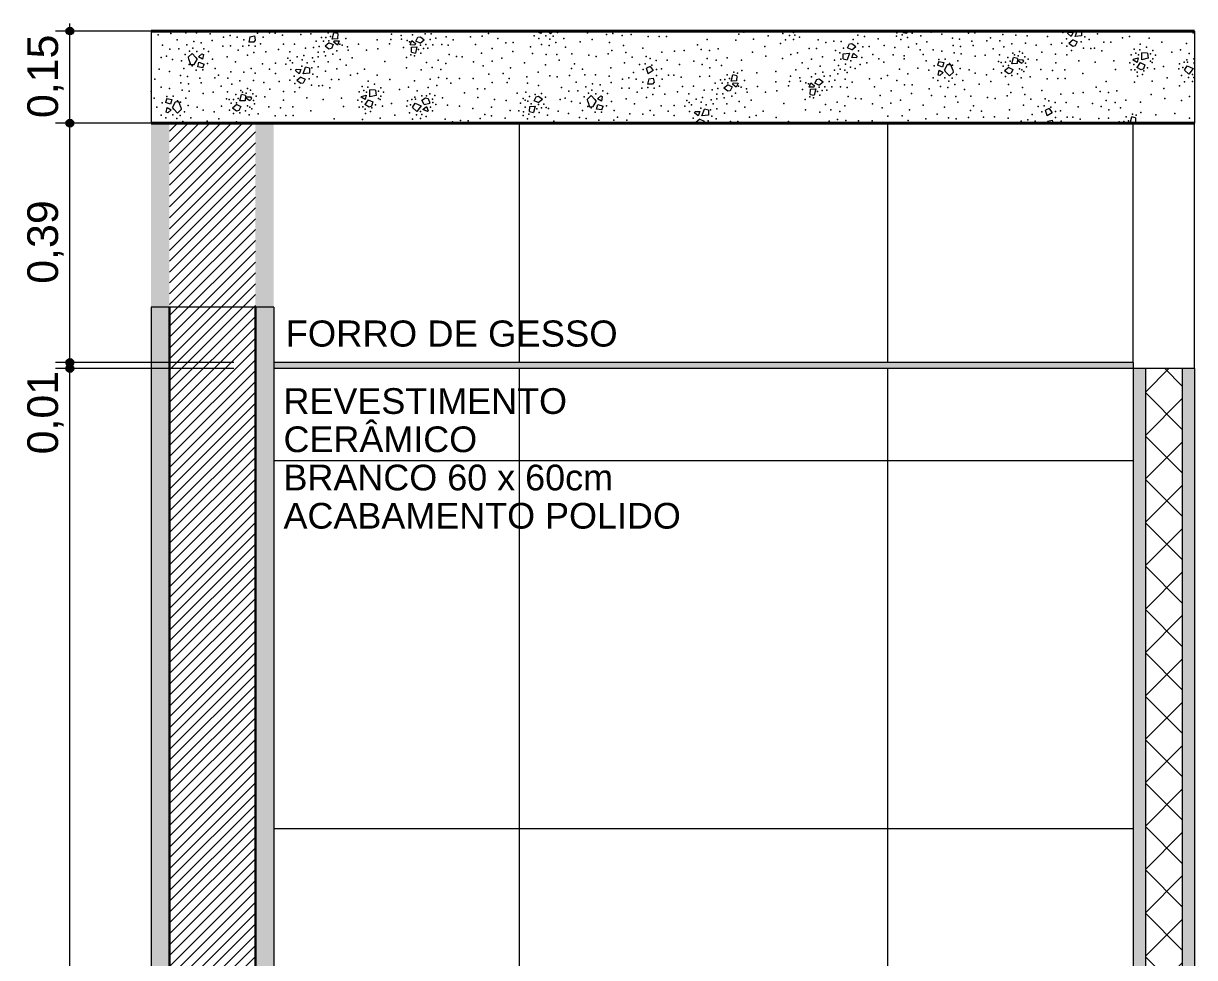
# Model space of a CAD drawing. Header units: metres. Extents: x -1.9 to 95.3, y -2.2 to 2.5.
# Drawn here: x 72.581 to 74.489, y 0.075 to 1.598 of the extents above; entities that cross this region are included whole.
import ezdxf

# ---------------------------------------------------------------- set-up
doc = ezdxf.new("R2010")
doc.units = ezdxf.units.M
doc.header["$MEASUREMENT"] = 0
for name, color, linetype in [('COTAS CORTE', 7, 'Continuous'), ('FORRO.EXEC', 7, 'Continuous'), ('LAJES.EST', 7, 'Continuous'), ('PAREDE CONSTRUIR', 7, 'Continuous')]:
    doc.layers.add(name, color=color, linetype=linetype)
for name, color, linetype, lineweight, true_color in [('COTAS CORTE_Caneta_No__25', 7, 'Continuous', 13, 0x982312), ('LAJES.EST_Caneta_No__97', 7, 'Continuous', 13, 0x6b6b6b), ('NOTAS-EXECUTIVO.ARQ_Caneta_No__12', 7, 'Continuous', 0, 0x030303), ('PAREDE CONSTRUIR_Caneta_No__97', 7, 'Continuous', 13, 0x6b6b6b)]:
    doc.layers.add(name, color=color, linetype=linetype, lineweight=lineweight, true_color=true_color)
for name, color, linetype, lineweight in [('FORRO.EXEC_Caneta_No__241', 7, 'Continuous', 13), ('LAJES.EST_Caneta_No__1', 7, 'Continuous', 40), ('LAJES.EST_Caneta_No__241', 7, 'Continuous', 13), ('PAREDE CONSTRUIR_Caneta_No__241', 7, 'Continuous', 13), ('PAREDE CONSTRUIR_Caneta_No__3', 7, 'Continuous', 30), ('PAREDE CONSTRUIR_Caneta_No__83', 84, 'Continuous', 0)]:
    doc.layers.add(name, color=color, linetype=linetype, lineweight=lineweight)
doc.styles.add('GENERATED_STYLE_1', font='arial.ttf')
doc.dimstyles.new('GENERATED_STYLE__2', dxfattribs={"dimtxt": 0.05, "dimasz": 0.02375, "dimexe": 0.18, "dimexo": 0.267183, "dimgap": 0, "dimtad": 1, "dimzin": 0, "dimdsep": 46, "dimtxsty": 'GENERATED_STYLE_1', "dimblk": 'ARROWHEAD_11', "dimblk1": 'ARROWHEAD_11', "dimblk2": 'ARROWHEAD_11', "dimcen": 0.09, "dimclrd": 256, "dimclre": 256, "dimclrt": 256, "dimadec": 0, "dimazin": 0, "dimtfac": 1, "dimtdec": 4, "dimtmove": 0, "dimatfit": 3, "dimfxl": 0, "dimtolj": 1, "dimtzin": 0, "dimarcsym": 0})

# ---------------------------------------------------------------- blocks, each defined once
blk = doc.blocks.new('*X257', base_point=(25.6891, -2.115))
at = {"layer": 'LAJES.EST_Caneta_No__241', "color": 7, "linetype": 'Continuous', "lineweight": 13}
for p, q in [((72.9495, 1.5842), (72.9492, 1.585)), ((72.9508, 1.585), (72.9495, 1.5842)), ((73.4218, 1.582), (73.4224, 1.585)), ((73.4287, 1.585), (73.4243, 1.581)), ((73.4402, 1.5806), (73.4359, 1.585)), ((73.4448, 1.585), (73.4402, 1.5806)), ((73.5363, 1.5838), (73.5348, 1.585)), ((73.5404, 1.5848), (73.5363, 1.5838)), ((73.5405, 1.585), (73.5404, 1.5848)), ((73.8283, 1.585), (73.8301, 1.5834)), ((73.8313, 1.585), (73.8301, 1.5834)), ((73.8474, 1.5831), (73.843, 1.585)), ((73.8483, 1.5841), (73.8474, 1.5831)), ((73.8479, 1.585), (73.8483, 1.5841)), ((74.0137, 1.5828), (74.0138, 1.585)), ((74.0211, 1.585), (74.0202, 1.5814)), ((74.2945, 1.5761), (74.2981, 1.585)), ((74.3052, 1.585), (74.3049, 1.577)), ((72.9505, 1.5756), (72.9484, 1.5671)), ((72.9565, 1.5669), (72.9484, 1.5671)), ((72.9505, 1.5756), (72.9577, 1.5771)), ((72.9591, 1.5702), (72.9565, 1.5669)), ((72.9577, 1.5771), (72.9591, 1.5702)), ((73.0795, 1.5661), (73.0727, 1.5605)), ((73.0795, 1.5661), (73.0862, 1.5629)), ((73.0845, 1.572), (73.0871, 1.5823)), ((73.0932, 1.5726), (73.0845, 1.572)), ((73.0936, 1.5809), (73.0871, 1.5823)), ((73.0871, 1.5667), (73.0878, 1.5693)), ((73.0929, 1.562), (73.0871, 1.5667)), ((73.0878, 1.5693), (73.0957, 1.569)), ((73.0957, 1.569), (73.0929, 1.562)), ((73.0936, 1.5809), (73.0932, 1.5726)), ((73.2113, 1.5624), (73.2141, 1.5694)), ((73.2141, 1.5694), (73.2199, 1.5647)), ((73.2199, 1.5647), (73.2192, 1.562)), ((73.2208, 1.5685), (73.2239, 1.5749)), ((73.2275, 1.5653), (73.2208, 1.5685)), ((73.2239, 1.5749), (73.228, 1.5759)), ((73.2275, 1.5653), (73.2343, 1.5709)), ((73.228, 1.5759), (73.2343, 1.5709)), ((73.4243, 1.581), (73.4218, 1.582)), ((73.927, 1.564), (73.9311, 1.565)), ((73.9311, 1.565), (73.9374, 1.56)), ((74.0137, 1.5828), (74.0202, 1.5814)), ((74.2826, 1.5808), (74.2833, 1.5834)), ((74.2884, 1.576), (74.2826, 1.5808)), ((74.2833, 1.5834), (74.2912, 1.583)), ((74.2912, 1.5706), (74.2844, 1.565)), ((74.2907, 1.56), (74.2844, 1.565)), ((74.2912, 1.583), (74.2884, 1.576)), ((74.2912, 1.5706), (74.2979, 1.5674)), ((74.3049, 1.577), (74.2945, 1.5761)), ((74.2979, 1.5674), (74.2948, 1.561)), ((72.8504, 1.5429), (72.8562, 1.5485)), ((72.8562, 1.5485), (72.8623, 1.5422)), ((72.8666, 1.5431), (72.8721, 1.5482)), ((72.8721, 1.5482), (72.8746, 1.5471)), ((72.8746, 1.5471), (72.8731, 1.5393)), ((73.079, 1.5555), (73.0727, 1.5605)), ((73.0831, 1.5565), (73.079, 1.5555)), ((73.0862, 1.5629), (73.0831, 1.5565)), ((73.2192, 1.562), (73.2113, 1.5624)), ((73.2134, 1.5505), (73.2138, 1.5588)), ((73.2134, 1.5505), (73.2199, 1.5491)), ((73.2138, 1.5588), (73.2225, 1.5594)), ((73.2225, 1.5594), (73.2199, 1.5491)), ((73.9165, 1.5396), (73.9169, 1.5479)), ((73.9169, 1.5479), (73.9273, 1.5489)), ((73.9273, 1.5489), (73.923, 1.5382)), ((73.9239, 1.5576), (73.927, 1.564)), ((73.9306, 1.5544), (73.9239, 1.5576)), ((73.9306, 1.5544), (73.9374, 1.56)), ((73.9306, 1.5419), (73.9334, 1.549)), ((73.9334, 1.549), (73.9392, 1.5442)), ((74.2948, 1.561), (74.2907, 1.56)), ((74.4034, 1.5383), (74.403, 1.5497)), ((74.4126, 1.5492), (74.403, 1.5497)), ((74.4126, 1.5492), (74.4135, 1.5409)), ((72.8509, 1.5388), (72.8504, 1.5429)), ((72.8509, 1.5388), (72.8538, 1.5304)), ((72.8538, 1.5304), (72.8598, 1.5307)), ((72.8598, 1.5307), (72.8644, 1.5387)), ((72.8623, 1.5422), (72.8644, 1.5387)), ((72.8654, 1.5265), (72.8674, 1.5342)), ((72.8736, 1.5251), (72.8654, 1.5265)), ((72.8731, 1.5393), (72.8666, 1.5431)), ((72.8674, 1.5342), (72.8758, 1.5313)), ((72.8736, 1.5251), (72.8758, 1.5313)), ((73.6026, 1.5273), (73.5966, 1.5245)), ((73.6026, 1.5273), (73.6074, 1.5205)), ((73.9165, 1.5396), (73.923, 1.5382)), ((73.9385, 1.5416), (73.9306, 1.5419)), ((73.9392, 1.5442), (73.9385, 1.5416)), ((74.0726, 1.5355), (74.0704, 1.5292)), ((74.0788, 1.5263), (74.0704, 1.5292)), ((74.0726, 1.5355), (74.0808, 1.534)), ((74.0808, 1.534), (74.0788, 1.5263)), ((74.0864, 1.5298), (74.0818, 1.5218)), ((74.0924, 1.5301), (74.0864, 1.5298)), ((74.0954, 1.5218), (74.0924, 1.5301)), ((74.1916, 1.5317), (74.1942, 1.542)), ((74.2004, 1.5322), (74.1916, 1.5317)), ((74.2007, 1.5405), (74.1942, 1.542)), ((74.2007, 1.5405), (74.2004, 1.5322)), ((74.2025, 1.5359), (74.2032, 1.5385)), ((74.2066, 1.5325), (74.2025, 1.5359)), ((74.2032, 1.5385), (74.2095, 1.5382)), ((74.2066, 1.5325), (74.2093, 1.5336)), ((74.2106, 1.5366), (74.2093, 1.5336)), ((74.2106, 1.5366), (74.2095, 1.5382)), ((74.3893, 1.5377), (74.3895, 1.539)), ((74.3958, 1.5339), (74.3893, 1.5377)), ((74.3895, 1.539), (74.3975, 1.5413)), ((74.4005, 1.5336), (74.3951, 1.5258)), ((74.3975, 1.5413), (74.3958, 1.5339)), ((74.4005, 1.5336), (74.4081, 1.5302)), ((74.4135, 1.5409), (74.4034, 1.5383)), ((74.4081, 1.5302), (74.406, 1.5235)), ((74.4728, 1.5212), (74.4773, 1.5283)), ((74.4773, 1.5283), (74.4868, 1.5238)), ((74.4882, 1.5331), (74.4892, 1.5337)), ((74.4892, 1.5312), (74.4882, 1.5331)), ((73.025, 1.5202), (73.0257, 1.5228)), ((73.0308, 1.5154), (73.025, 1.5202)), ((73.0257, 1.5228), (73.0336, 1.5224)), ((73.0336, 1.51), (73.0268, 1.5044)), ((73.0336, 1.5224), (73.0308, 1.5154)), ((73.0336, 1.51), (73.0403, 1.5068)), ((73.0369, 1.5155), (73.0412, 1.5262)), ((73.0473, 1.5164), (73.0369, 1.5155)), ((73.0477, 1.5247), (73.0412, 1.5262)), ((73.0477, 1.5247), (73.0473, 1.5164)), ((73.5993, 1.5156), (73.5966, 1.5245)), ((73.6074, 1.5205), (73.5993, 1.5156)), ((73.6003, 1.507), (73.6075, 1.5085)), ((73.6075, 1.5085), (73.6089, 1.5016)), ((73.7344, 1.5034), (73.7369, 1.5137)), ((73.7434, 1.5123), (73.7369, 1.5137)), ((73.7434, 1.5123), (73.7431, 1.504)), ((73.8737, 1.5063), (73.8778, 1.5073)), ((73.8778, 1.5073), (73.8841, 1.5023)), ((74.0716, 1.5134), (74.0731, 1.5212)), ((74.0741, 1.5124), (74.0716, 1.5134)), ((74.0731, 1.5212), (74.0796, 1.5175)), ((74.0796, 1.5175), (74.0741, 1.5124)), ((74.0839, 1.5183), (74.0818, 1.5218)), ((74.09, 1.512), (74.0839, 1.5183)), ((74.0958, 1.5176), (74.09, 1.512)), ((74.0954, 1.5218), (74.0958, 1.5176)), ((74.1866, 1.5258), (74.1798, 1.5202)), ((74.1861, 1.5152), (74.1798, 1.5202)), ((74.1902, 1.5162), (74.1861, 1.5152)), ((74.1866, 1.5258), (74.1933, 1.5226)), ((74.1933, 1.5226), (74.1902, 1.5162)), ((74.4022, 1.5218), (74.3951, 1.5258)), ((74.406, 1.5235), (74.4022, 1.5218)), ((74.4728, 1.5212), (74.4799, 1.5148)), ((74.4868, 1.5238), (74.4799, 1.5148)), ((73.0331, 1.4994), (73.0268, 1.5044)), ((73.0372, 1.5004), (73.0331, 1.4994)), ((73.0403, 1.5068), (73.0372, 1.5004)), ((73.1458, 1.4777), (73.1455, 1.4891)), ((73.155, 1.4886), (73.1455, 1.4891)), ((73.155, 1.4886), (73.156, 1.4803)), ((73.6003, 1.507), (73.5982, 1.4985)), ((73.6063, 1.4983), (73.5982, 1.4985)), ((73.6089, 1.5016), (73.6063, 1.4983)), ((73.7293, 1.4975), (73.7225, 1.4919)), ((73.7288, 1.4869), (73.7225, 1.4919)), ((73.7293, 1.4975), (73.736, 1.4943)), ((73.736, 1.4943), (73.7329, 1.4879)), ((73.7431, 1.504), (73.7344, 1.5034)), ((73.7369, 1.4981), (73.7376, 1.5007)), ((73.7427, 1.4934), (73.7369, 1.4981)), ((73.7376, 1.5007), (73.7456, 1.5004)), ((73.7456, 1.5004), (73.7427, 1.4934)), ((73.8611, 1.4938), (73.8639, 1.5008)), ((73.869, 1.4935), (73.8611, 1.4938)), ((73.8632, 1.4819), (73.8636, 1.4902)), ((73.8636, 1.4902), (73.8723, 1.4908)), ((73.8639, 1.5008), (73.8697, 1.4961)), ((73.8697, 1.4961), (73.869, 1.4935)), ((73.8723, 1.4908), (73.8697, 1.4805)), ((73.8706, 1.4999), (73.8737, 1.5063)), ((73.8773, 1.4967), (73.8706, 1.4999)), ((73.8773, 1.4967), (73.8841, 1.5023)), ((72.8151, 1.4749), (72.8128, 1.4686)), ((72.8151, 1.4749), (72.8233, 1.4734)), ((72.8233, 1.4734), (72.8212, 1.4657)), ((72.8288, 1.4692), (72.8242, 1.4612)), ((72.8348, 1.4696), (72.8288, 1.4692)), ((72.8378, 1.4612), (72.8348, 1.4696)), ((72.9341, 1.4711), (72.9366, 1.4814)), ((72.9428, 1.4716), (72.9341, 1.4711)), ((72.9431, 1.48), (72.9366, 1.4814)), ((72.9431, 1.48), (72.9428, 1.4716)), ((72.945, 1.4753), (72.9456, 1.4779)), ((72.949, 1.4719), (72.945, 1.4753)), ((72.9456, 1.4779), (72.9519, 1.4776)), ((72.949, 1.4719), (72.9517, 1.473)), ((72.953, 1.4761), (72.9517, 1.473)), ((72.953, 1.4761), (72.9519, 1.4776)), ((73.1318, 1.4771), (73.1319, 1.4784)), ((73.1382, 1.4733), (73.1318, 1.4771)), ((73.1319, 1.4784), (73.1399, 1.4807)), ((73.1429, 1.4731), (73.1376, 1.4652)), ((73.1399, 1.4807), (73.1382, 1.4733)), ((73.1429, 1.4731), (73.1505, 1.4696)), ((73.156, 1.4803), (73.1458, 1.4777)), ((73.1505, 1.4696), (73.1485, 1.4629)), ((73.2306, 1.4725), (73.2365, 1.4765)), ((73.2344, 1.4651), (73.2306, 1.4725)), ((73.2365, 1.4765), (73.2405, 1.4753)), ((73.2405, 1.4753), (73.2435, 1.4678)), ((73.4134, 1.4716), (73.4164, 1.478)), ((73.42, 1.4684), (73.4134, 1.4716)), ((73.4164, 1.478), (73.4205, 1.479)), ((73.42, 1.4684), (73.4269, 1.474)), ((73.4205, 1.479), (73.4269, 1.474)), ((73.5002, 1.4743), (73.506, 1.4799)), ((73.5007, 1.4702), (73.5002, 1.4743)), ((73.5007, 1.4702), (73.5037, 1.4618)), ((73.506, 1.4799), (73.5121, 1.4736)), ((73.5096, 1.4621), (73.5143, 1.4701)), ((73.5121, 1.4736), (73.5143, 1.4701)), ((73.5164, 1.4745), (73.5219, 1.4796)), ((73.523, 1.4707), (73.5164, 1.4745)), ((73.5219, 1.4796), (73.5244, 1.4786)), ((73.5244, 1.4786), (73.523, 1.4707)), ((73.7329, 1.4879), (73.7288, 1.4869)), ((73.8632, 1.4819), (73.8697, 1.4805)), ((72.8212, 1.4657), (72.8128, 1.4686)), ((72.814, 1.4528), (72.8155, 1.4606)), ((72.8165, 1.4518), (72.814, 1.4528)), ((72.8155, 1.4606), (72.8221, 1.4569)), ((72.8221, 1.4569), (72.8165, 1.4518)), ((72.8263, 1.4577), (72.8242, 1.4612)), ((72.8324, 1.4514), (72.8263, 1.4577)), ((72.8382, 1.457), (72.8324, 1.4514)), ((72.8378, 1.4612), (72.8382, 1.457)), ((72.929, 1.4652), (72.9222, 1.4596)), ((72.9285, 1.4546), (72.9222, 1.4596)), ((72.9326, 1.4556), (72.9285, 1.4546)), ((72.929, 1.4652), (72.9357, 1.462)), ((72.9357, 1.462), (72.9326, 1.4556)), ((73.1446, 1.4612), (73.1376, 1.4652)), ((73.1485, 1.4629), (73.1446, 1.4612)), ((73.2153, 1.4606), (73.2197, 1.4677)), ((73.2153, 1.4606), (73.2223, 1.4542)), ((73.2197, 1.4677), (73.2292, 1.4633)), ((73.2292, 1.4633), (73.2223, 1.4542)), ((73.2319, 1.4573), (73.2379, 1.4619)), ((73.2396, 1.454), (73.2319, 1.4573)), ((73.2344, 1.4651), (73.2435, 1.4678)), ((73.2379, 1.4619), (73.2405, 1.4549)), ((73.2405, 1.4549), (73.2396, 1.454)), ((73.406, 1.4537), (73.4063, 1.462)), ((73.406, 1.4537), (73.4125, 1.4522)), ((73.4063, 1.462), (73.415, 1.4625)), ((73.415, 1.4625), (73.4125, 1.4522)), ((73.5037, 1.4618), (73.5096, 1.4621)), ((73.5152, 1.4579), (73.5172, 1.4656)), ((73.5234, 1.4565), (73.5152, 1.4579)), ((73.5172, 1.4656), (73.5257, 1.4627)), ((73.5234, 1.4565), (73.5257, 1.4627)), ((73.6748, 1.4516), (73.6755, 1.4542)), ((73.6806, 1.4468), (73.6748, 1.4516)), ((73.6755, 1.4542), (73.6834, 1.4538)), ((73.6834, 1.4538), (73.6806, 1.4468)), ((73.6867, 1.4469), (73.691, 1.4576)), ((73.6975, 1.4562), (73.691, 1.4576)), ((73.6975, 1.4562), (73.6972, 1.4478)), ((74.2524, 1.4587), (74.2464, 1.4559)), ((74.2491, 1.447), (74.2464, 1.4559)), ((74.2572, 1.4519), (74.2491, 1.447)), ((74.2524, 1.4587), (74.2572, 1.4519)), ((73.3201, 1.435), (73.3233, 1.4358)), ((73.3233, 1.4358), (73.3243, 1.435)), ((73.6834, 1.4414), (73.6766, 1.4358)), ((73.6776, 1.435), (73.6766, 1.4358)), ((73.6834, 1.4414), (73.6901, 1.4382)), ((73.6972, 1.4478), (73.6867, 1.4469)), ((73.6901, 1.4382), (73.6885, 1.435)), ((74.2501, 1.4384), (74.2493, 1.435)), ((74.2501, 1.4384), (74.2574, 1.4399)), ((74.2574, 1.4399), (74.2583, 1.435)), ((74.3842, 1.435), (74.3867, 1.4451)), ((74.3932, 1.4437), (74.3867, 1.4451)), ((74.3929, 1.4354), (74.3872, 1.435)), ((74.3932, 1.4437), (74.3929, 1.4354))]:
    blk.add_line(p, q, dxfattribs=at)
for p in [(73.2217, 1.584), (73.2581, 1.5841), (73.3724, 1.5838), (73.5508, 1.5842), (73.6575, 1.5845), (73.8554, 1.5842), (73.9961, 1.5841), (74.06, 1.5835), (74.1001, 1.5847), (74.1516, 1.5848), (74.2099, 1.5847), (74.2397, 1.5836), (74.3492, 1.5839), (74.3944, 1.5837), (72.8012, 1.5791), (72.8214, 1.5813), (72.8318, 1.5706), (72.846, 1.5821), (72.8588, 1.5678), (72.8635, 1.5821), (72.871, 1.5659), (72.8858, 1.5804), (72.8891, 1.5697), (72.9073, 1.5752), (72.918, 1.5776), (72.9297, 1.5753), (72.9407, 1.5705), (72.9627, 1.5814), (72.9722, 1.5753), (72.9823, 1.582), (72.9913, 1.5817), (73.0033, 1.5784), (73.0333, 1.5795), (73.0494, 1.5803), (73.0585, 1.5688), (73.0669, 1.5743), (73.0701, 1.5684), (73.0741, 1.5746), (73.0781, 1.5823), (73.0789, 1.5691), (73.0819, 1.5762), (73.1065, 1.5729), (73.1575, 1.5708), (73.1797, 1.5712), (73.1812, 1.5801), (73.1966, 1.5776), (73.1975, 1.5721), (73.2063, 1.5694), (73.2103, 1.5675), (73.2152, 1.5787), (73.2359, 1.5803), (73.244, 1.5714), (73.2456, 1.5805), (73.2533, 1.5733), (73.2702, 1.5755), (73.2813, 1.5706), (73.3095, 1.5759), (73.3289, 1.5766), (73.339, 1.5812), (73.3544, 1.5728), (73.3671, 1.5661), (73.3792, 1.5662), (73.4135, 1.5774), (73.4211, 1.5731), (73.4323, 1.5775), (73.439, 1.5718), (73.4443, 1.5769), (73.4487, 1.5666), (73.4513, 1.5826), (73.4619, 1.573), (73.4883, 1.5673), (73.5002, 1.5824), (73.5077, 1.5712), (73.5314, 1.5797), (73.5363, 1.5665), (73.5417, 1.5811), (73.5567, 1.5776), (73.5713, 1.5792), (73.5991, 1.576), (73.6168, 1.5764), (73.6288, 1.5764), (73.6951, 1.5713), (73.7417, 1.5702), (73.7466, 1.5799), (73.7547, 1.583), (73.7705, 1.5721), (73.7945, 1.5773), (73.8146, 1.5645), (73.8183, 1.5812), (73.8229, 1.5709), (73.8295, 1.5779), (73.8358, 1.5714), (73.8361, 1.5829), (73.838, 1.5781), (73.8455, 1.5752), (73.8761, 1.5705), (73.8883, 1.5665), (73.9014, 1.5685), (73.9135, 1.5678), (73.933, 1.5715), (73.9406, 1.5646), (73.9409, 1.5785), (73.9517, 1.576), (73.9738, 1.5725), (74.0034, 1.5767), (74.004, 1.5824), (74.0106, 1.5714), (74.0127, 1.5787), (74.0215, 1.5746), (74.0292, 1.5814), (74.0431, 1.577), (74.0532, 1.5674), (74.0772, 1.5798), (74.0948, 1.5734), (74.1061, 1.5718), (74.1207, 1.5818), (74.1266, 1.5688), (74.131, 1.5822), (74.151, 1.5692), (74.1568, 1.574), (74.1722, 1.5689), (74.1769, 1.5793), (74.1914, 1.5644), (74.1981, 1.5785), (74.2137, 1.5653), (74.2164, 1.577), (74.2494, 1.5763), (74.2728, 1.5655), (74.2744, 1.5829), (74.2803, 1.5723), (74.3044, 1.5677), (74.3105, 1.5755), (74.3174, 1.5713), (74.3312, 1.5804), (74.3411, 1.5669), (74.3529, 1.5668), (74.3719, 1.574), (74.3831, 1.5764), (74.4154, 1.5736), (74.4356, 1.5668), (74.4762, 1.5647), (74.4868, 1.5822), (72.8081, 1.5619), (72.8199, 1.5558), (72.8345, 1.5561), (72.845, 1.5466), (72.8477, 1.5626), (72.8521, 1.5523), (72.8574, 1.5573), (72.8641, 1.5516), (72.8753, 1.556), (72.8829, 1.5518), (72.9065, 1.5606), (72.9186, 1.5607), (72.9313, 1.554), (72.9389, 1.5605), (72.9467, 1.5456), (72.9487, 1.5615), (72.9568, 1.5502), (72.9589, 1.5605), (72.9676, 1.564), (72.9762, 1.551), (72.997, 1.5548), (73.0049, 1.5635), (73.0155, 1.5513), (73.0229, 1.5639), (73.038, 1.5454), (73.0407, 1.5571), (73.0537, 1.558), (73.0614, 1.5508), (73.063, 1.56), (73.0711, 1.5511), (73.0854, 1.5474), (73.0918, 1.5526), (73.0967, 1.5639), (73.1007, 1.562), (73.1095, 1.5593), (73.1104, 1.5538), (73.1274, 1.5635), (73.1405, 1.5539), (73.1589, 1.5561), (73.1777, 1.5643), (73.2005, 1.5585), (73.2124, 1.5464), (73.2251, 1.5552), (73.2281, 1.5623), (73.2289, 1.5491), (73.2329, 1.5568), (73.2369, 1.5629), (73.2401, 1.5571), (73.2485, 1.5626), (73.2628, 1.5629), (73.2734, 1.5618), (73.2751, 1.5469), (73.3181, 1.5629), (73.3274, 1.5489), (73.345, 1.5564), (73.3784, 1.5517), (73.4073, 1.5595), (73.4105, 1.5487), (73.4254, 1.5633), (73.4329, 1.547), (73.4376, 1.5614), (73.4504, 1.547), (73.4646, 1.5586), (73.475, 1.5478), (73.5022, 1.5455), (73.5342, 1.5479), (73.5399, 1.5535), (73.5589, 1.5615), (73.5629, 1.5503), (73.5903, 1.5569), (73.6216, 1.5507), (73.6418, 1.5525), (73.6578, 1.5536), (73.6792, 1.5624), (73.6857, 1.5549), (73.6991, 1.5535), (73.713, 1.5562), (73.7688, 1.5505), (73.7891, 1.5599), (73.8313, 1.547), (73.8425, 1.5494), (73.8615, 1.5565), (73.8733, 1.5565), (73.9043, 1.5536), (73.9113, 1.5494), (73.9174, 1.5572), (73.9415, 1.5526), (73.949, 1.5595), (73.9589, 1.56), (73.965, 1.5471), (73.9835, 1.5614), (73.998, 1.5464), (74.0008, 1.5581), (74.023, 1.559), (74.0361, 1.5642), (74.0422, 1.5545), (74.047, 1.5471), (74.0634, 1.5542), (74.0772, 1.5523), (74.0957, 1.5614), (74.0977, 1.5494), (74.1081, 1.5597), (74.109, 1.5477), (74.1287, 1.5615), (74.1479, 1.5458), (74.1612, 1.556), (74.1713, 1.5463), (74.1783, 1.5592), (74.193, 1.5488), (74.1957, 1.5462), (74.2038, 1.552), (74.2089, 1.5491), (74.2309, 1.5619), (74.2406, 1.5509), (74.2555, 1.5633), (74.2627, 1.5474), (74.2809, 1.5465), (74.2812, 1.5604), (74.2888, 1.5534), (74.3083, 1.5572), (74.3204, 1.5564), (74.3261, 1.5569), (74.3383, 1.5529), (74.3859, 1.5464), (74.391, 1.5553), (74.3935, 1.5489), (74.398, 1.5462), (74.4, 1.5543), (74.4008, 1.5639), (74.4108, 1.5589), (74.4176, 1.5477), (74.421, 1.5532), (74.4255, 1.546), (74.4519, 1.5506), (74.4665, 1.5544), (74.4802, 1.5484), (72.8059, 1.5419), (72.8143, 1.5441), (72.8243, 1.5389), (72.8387, 1.5363), (72.8512, 1.5308), (72.8562, 1.5283), (72.8814, 1.532), (72.8897, 1.539), (72.9133, 1.5431), (72.9269, 1.5351), (72.9707, 1.5319), (72.9918, 1.5325), (73.0088, 1.5311), (73.0123, 1.5406), (73.0161, 1.5371), (73.0197, 1.5335), (73.0276, 1.5428), (73.0351, 1.5278), (73.0354, 1.538), (73.0437, 1.5333), (73.0521, 1.5415), (73.055, 1.5353), (73.0613, 1.5433), (73.0613, 1.5267), (73.0733, 1.5448), (73.0777, 1.535), (73.0973, 1.5386), (73.107, 1.5297), (73.117, 1.5412), (73.1702, 1.5353), (73.2052, 1.542), (73.2184, 1.5448), (73.238, 1.534), (73.2572, 1.5376), (73.2697, 1.532), (73.2871, 1.5436), (73.2961, 1.5433), (73.3148, 1.5348), (73.3304, 1.5286), (73.3448, 1.5361), (73.3605, 1.5408), (73.3975, 1.5331), (73.4321, 1.5298), (73.454, 1.5377), (73.4792, 1.5317), (73.5144, 1.5436), (73.5608, 1.5331), (73.5728, 1.5426), (73.5848, 1.5305), (73.5943, 1.5317), (73.596, 1.5434), (73.6021, 1.5402), (73.6051, 1.5297), (73.6123, 1.5371), (73.63, 1.5374), (73.6499, 1.5303), (73.6733, 1.5358), (73.6872, 1.5308), (73.6952, 1.5405), (73.7098, 1.5374), (73.7188, 1.5288), (73.7276, 1.5412), (73.7512, 1.5376), (73.7908, 1.544), (73.818, 1.5404), (73.8498, 1.5331), (73.8652, 1.5395), (73.8791, 1.5278), (73.8832, 1.543), (73.9029, 1.5376), (73.9091, 1.5291), (73.9131, 1.5393), (73.9205, 1.5311), (73.9288, 1.5264), (73.9291, 1.5366), (73.9444, 1.5308), (73.9474, 1.5421), (73.9554, 1.5332), (73.9747, 1.5398), (73.9832, 1.5341), (74.0162, 1.5396), (74.0163, 1.5448), (74.0522, 1.5364), (74.0648, 1.5286), (74.0727, 1.5389), (74.0831, 1.5393), (74.09, 1.5322), (74.095, 1.5297), (74.1037, 1.5364), (74.1316, 1.5441), (74.1696, 1.5354), (74.174, 1.5339), (74.1772, 1.5281), (74.1812, 1.5342), (74.1852, 1.542), (74.186, 1.5288), (74.189, 1.5359), (74.2017, 1.5447), (74.2126, 1.5433), (74.2136, 1.5326), (74.2155, 1.5268), (74.2183, 1.5393), (74.2324, 1.5384), (74.2629, 1.5331), (74.3007, 1.5366), (74.3275, 1.5342), (74.3574, 1.5365), (74.3839, 1.5332), (74.3904, 1.5305), (74.4172, 1.5358), (74.4202, 1.5339), (74.4213, 1.5397), (74.4384, 1.5274), (74.4648, 1.5318), (74.472, 1.5341), (74.4765, 1.5379), (74.4776, 1.5345), (74.4878, 1.5399), (72.8025, 1.5229), (72.8196, 1.5192), (72.8372, 1.5128), (72.8425, 1.5241), (72.8485, 1.5112), (72.8631, 1.5213), (72.869, 1.5082), (72.8735, 1.5216), (72.8935, 1.5086), (72.894, 1.5242), (72.8992, 1.5134), (72.9146, 1.5083), (72.9193, 1.5187), (72.9405, 1.5179), (72.9523, 1.5241), (72.9588, 1.5164), (72.9821, 1.523), (72.9918, 1.5157), (73.0168, 1.5223), (73.0227, 1.5118), (73.0468, 1.5071), (73.0511, 1.5251), (73.0529, 1.5149), (73.0599, 1.5107), (73.0736, 1.5198), (73.0917, 1.5233), (73.1143, 1.5134), (73.1255, 1.5158), (73.1368, 1.5231), (73.1578, 1.513), (73.2056, 1.5252), (73.2292, 1.5216), (73.247, 1.5254), (73.2577, 1.5093), (73.2616, 1.5223), (73.2711, 1.5079), (73.2917, 1.5076), (73.3139, 1.5076), (73.3396, 1.5149), (73.3628, 1.5157), (73.3726, 1.508), (73.3747, 1.5252), (73.4014, 1.5104), (73.4201, 1.5181), (73.4388, 1.5123), (73.451, 1.5105), (73.4712, 1.5127), (73.4741, 1.5243), (73.4922, 1.5229), (73.4958, 1.5135), (73.5133, 1.5136), (73.5357, 1.5118), (73.5381, 1.5252), (73.5678, 1.509), (73.575, 1.5175), (73.5907, 1.5222), (73.6125, 1.5128), (73.6127, 1.5226), (73.6208, 1.5235), (73.6321, 1.5134), (73.6411, 1.5131), (73.6531, 1.5098), (73.6831, 1.5109), (73.6992, 1.5117), (73.6997, 1.5252), (73.728, 1.5137), (73.7317, 1.5076), (73.7384, 1.518), (73.7444, 1.5164), (73.7516, 1.5208), (73.776, 1.5169), (73.8071, 1.5192), (73.831, 1.5115), (73.8398, 1.5216), (73.8464, 1.509), (73.8595, 1.5242), (73.865, 1.5102), (73.8715, 1.5154), (73.8835, 1.518), (73.8857, 1.5117), (73.8954, 1.512), (73.9029, 1.5211), (73.9079, 1.5155), (73.9121, 1.5228), (73.9194, 1.5212), (73.9232, 1.5177), (73.9364, 1.5242), (73.9594, 1.5073), (73.9787, 1.508), (73.9889, 1.5126), (74.0086, 1.5231), (74.0222, 1.5152), (74.0382, 1.5245), (74.0565, 1.5215), (74.0633, 1.5088), (74.0822, 1.509), (74.0942, 1.5083), (74.1012, 1.514), (74.1075, 1.5243), (74.1219, 1.5216), (74.1319, 1.5164), (74.15, 1.5138), (74.1616, 1.5232), (74.1747, 1.517), (74.1813, 1.5111), (74.1915, 1.5125), (74.2006, 1.5156), (74.2038, 1.5236), (74.2065, 1.509), (74.2078, 1.5216), (74.2112, 1.5191), (74.2211, 1.5106), (74.2387, 1.5222), (74.2489, 1.5074), (74.258, 1.5205), (74.2666, 1.5078), (74.278, 1.5219), (74.2786, 1.5078), (74.3073, 1.5159), (74.3603, 1.5226), (74.3859, 1.5218), (74.3918, 1.5221), (74.3959, 1.5183), (74.3964, 1.5113), (74.4045, 1.5144), (74.4067, 1.5203), (74.4127, 1.5252), (74.424, 1.5234), (74.4443, 1.5087), (74.4637, 1.5234), (74.4681, 1.5126), (74.4698, 1.5255), (74.4793, 1.5093), (74.486, 1.5143), (74.4878, 1.5095), (72.7957, 1.5068), (72.8058, 1.4936), (72.8196, 1.4917), (72.8381, 1.5008), (72.8401, 1.4888), (72.8505, 1.4991), (72.8712, 1.5009), (72.9036, 1.4954), (72.9208, 1.4986), (72.9339, 1.5038), (72.9354, 1.4882), (72.9462, 1.4914), (72.9513, 1.4885), (72.9561, 1.5047), (72.9733, 1.5014), (72.983, 1.4903), (72.9979, 1.5028), (73.0152, 1.5049), (73.0236, 1.4998), (73.0312, 1.4929), (73.0507, 1.4966), (73.0628, 1.4958), (73.0685, 1.4963), (73.0807, 1.4923), (73.0835, 1.5063), (73.0953, 1.5063), (73.1335, 1.4948), (73.1359, 1.4883), (73.1424, 1.4938), (73.1432, 1.5033), (73.1532, 1.4983), (73.1634, 1.4926), (73.1781, 1.5062), (73.1943, 1.49), (73.2089, 1.4938), (73.2186, 1.5041), (73.2406, 1.4931), (73.2439, 1.5066), (73.2547, 1.4961), (73.2776, 1.5004), (73.3211, 1.4909), (73.333, 1.491), (73.3452, 1.5013), (73.3696, 1.5013), (73.4027, 1.5002), (73.4206, 1.4963), (73.4579, 1.4933), (73.4816, 1.502), (73.4975, 1.494), (73.5072, 1.4887), (73.5086, 1.4992), (73.5208, 1.4973), (73.5389, 1.5011), (73.5563, 1.492), (73.5571, 1.5066), (73.5684, 1.4921), (73.5795, 1.5067), (73.5887, 1.4919), (73.5905, 1.5019), (73.5985, 1.4929), (73.6087, 1.4919), (73.6175, 1.4954), (73.622, 1.5067), (73.6548, 1.4949), (73.6728, 1.4953), (73.6905, 1.4885), (73.7035, 1.4894), (73.7083, 1.5002), (73.7128, 1.4914), (73.7167, 1.5057), (73.7199, 1.4999), (73.7239, 1.506), (73.7287, 1.5005), (73.7465, 1.4953), (73.7506, 1.4934), (73.7563, 1.5043), (73.7593, 1.4907), (73.7772, 1.4949), (73.8073, 1.5022), (73.8275, 1.4957), (73.8295, 1.5026), (73.8473, 1.5035), (73.8503, 1.4899), (73.8561, 1.5008), (73.8602, 1.4989), (73.8779, 1.4937), (73.8827, 1.4882), (73.8867, 1.4943), (73.89, 1.4885), (73.8938, 1.5028), (73.8983, 1.494), (73.9031, 1.5048), (73.9126, 1.4943), (73.92, 1.5069), (73.9232, 1.4932), (73.9312, 1.502), (73.9679, 1.4943), (74.0043, 1.5043), (74.0169, 1.4975), (74.029, 1.4976), (74.0571, 1.4909), (74.0709, 1.5045), (74.0752, 1.4947), (74.0874, 1.4928), (74.0888, 1.5032), (74.0985, 1.498), (74.1117, 1.5044), (74.1144, 1.49), (74.1381, 1.4987), (74.1575, 1.5026), (74.1861, 1.4979), (74.2087, 1.4929), (74.2401, 1.4883), (74.329, 1.4938), (74.3449, 1.5027), (74.3915, 1.5016), (74.4203, 1.5035), (74.4389, 1.4913), (74.4645, 1.4959), (74.4727, 1.5023), (74.4857, 1.5028), (72.7894, 1.4865), (72.7946, 1.4758), (72.8152, 1.4783), (72.8255, 1.4787), (72.8324, 1.4716), (72.8374, 1.4691), (72.8461, 1.4758), (72.8514, 1.4871), (72.874, 1.4835), (72.8903, 1.4852), (72.912, 1.4748), (72.9137, 1.4858), (72.9164, 1.4733), (72.9236, 1.4736), (72.9277, 1.4814), (72.9314, 1.4753), (72.9381, 1.4857), (72.9441, 1.4841), (72.955, 1.4827), (72.956, 1.472), (72.9607, 1.4787), (72.9748, 1.4778), (73.0051, 1.4868), (73.0053, 1.4725), (73.0233, 1.4859), (73.0431, 1.4761), (73.0699, 1.4736), (73.0998, 1.4759), (73.1263, 1.4726), (73.1283, 1.4858), (73.1328, 1.4699), (73.1405, 1.4856), (73.1596, 1.4752), (73.1601, 1.4871), (73.1627, 1.4733), (73.1637, 1.4791), (73.1679, 1.4854), (73.2072, 1.4712), (73.2144, 1.4735), (73.2189, 1.4773), (73.22, 1.4739), (73.2226, 1.4878), (73.2302, 1.4793), (73.238, 1.4793), (73.2434, 1.4825), (73.2476, 1.4741), (73.2517, 1.4798), (73.2641, 1.4764), (73.2997, 1.4844), (73.3217, 1.4768), (73.3486, 1.4737), (73.3679, 1.472), (73.3855, 1.4836), (73.3954, 1.4751), (73.3988, 1.4726), (73.4001, 1.4852), (73.4029, 1.4706), (73.406, 1.4786), (73.4151, 1.4817), (73.4254, 1.4831), (73.4319, 1.4772), (73.4557, 1.4733), (73.4641, 1.4755), (73.4697, 1.4872), (73.4742, 1.4703), (73.4843, 1.4875), (73.4949, 1.478), (73.5019, 1.4837), (73.5139, 1.483), (73.5251, 1.4874), (73.5327, 1.4832), (73.5395, 1.4704), (73.5631, 1.4745), (73.5811, 1.4854), (73.5965, 1.477), (73.6066, 1.4816), (73.626, 1.4824), (73.6468, 1.4862), (73.6621, 1.472), (73.6653, 1.4828), (73.6774, 1.4742), (73.6852, 1.4694), (73.6878, 1.4768), (73.7019, 1.473), (73.7111, 1.4747), (73.7112, 1.4822), (73.7209, 1.4825), (73.7231, 1.4762), (73.7352, 1.4788), (73.7416, 1.484), (73.7471, 1.47), (73.7602, 1.4852), (73.7668, 1.4726), (73.7904, 1.4853), (73.8087, 1.4875), (73.855, 1.4734), (73.8622, 1.4778), (73.8682, 1.4762), (73.8749, 1.4866), (73.8787, 1.4805), (73.907, 1.469), (73.9249, 1.4783), (73.9369, 1.475), (73.9459, 1.4747), (73.9772, 1.4803), (73.9948, 1.4878), (74.0103, 1.4722), (74.0283, 1.4831), (74.0604, 1.4801), (74.0827, 1.4784), (74.1002, 1.4784), (74.1038, 1.4691), (74.1248, 1.4792), (74.152, 1.4769), (74.1642, 1.475), (74.184, 1.4793), (74.1897, 1.4849), (74.2127, 1.4817), (74.2226, 1.474), (74.2458, 1.4748), (74.2519, 1.4716), (74.2714, 1.4821), (74.2916, 1.484), (74.3076, 1.485), (74.3355, 1.4864), (74.345, 1.4719), (74.349, 1.4849), (74.3628, 1.4876), (74.3774, 1.4726), (74.4011, 1.469), (74.4187, 1.4819), (74.4406, 1.4754), (74.4679, 1.4718), (74.4811, 1.4784), (72.7989, 1.4609), (72.8072, 1.468), (72.8436, 1.4534), (72.8499, 1.4637), (72.8643, 1.461), (72.8743, 1.4559), (72.8924, 1.4532), (72.9041, 1.4626), (72.9171, 1.4564), (72.9197, 1.4675), (72.9237, 1.4505), (72.9284, 1.4682), (72.9339, 1.4519), (72.943, 1.455), (72.9462, 1.463), (72.9503, 1.461), (72.9536, 1.4585), (72.9579, 1.4662), (72.9636, 1.4501), (72.9811, 1.4616), (73.0004, 1.4599), (73.0204, 1.4614), (73.0497, 1.4553), (73.1027, 1.462), (73.1284, 1.4612), (73.1343, 1.4615), (73.1383, 1.4577), (73.1388, 1.4507), (73.1469, 1.4538), (73.1491, 1.4597), (73.1551, 1.4646), (73.1664, 1.4628), (73.1809, 1.4668), (73.2061, 1.4628), (73.2105, 1.452), (73.2122, 1.4649), (73.2284, 1.4538), (73.2443, 1.4612), (73.2476, 1.455), (73.2484, 1.4686), (73.2532, 1.4651), (73.2721, 1.4645), (73.2916, 1.4629), (73.3133, 1.4591), (73.3438, 1.4611), (73.3742, 1.4558), (73.3883, 1.4549), (73.3912, 1.4674), (73.3963, 1.4532), (73.3986, 1.461), (73.4084, 1.4667), (73.4177, 1.4583), (73.4206, 1.4654), (73.4214, 1.4522), (73.4254, 1.46), (73.4294, 1.4661), (73.4327, 1.4603), (73.437, 1.4588), (73.4523, 1.4543), (73.4694, 1.4506), (73.4885, 1.4677), (73.4923, 1.4555), (73.501, 1.4622), (73.506, 1.4597), (73.5129, 1.4527), (73.5233, 1.453), (73.5313, 1.4634), (73.5438, 1.4556), (73.5691, 1.4501), (73.5767, 1.4665), (73.6022, 1.4555), (73.6205, 1.4633), (73.6319, 1.4544), (73.6416, 1.4639), (73.6586, 1.4625), (73.6659, 1.4685), (73.6666, 1.4537), (73.6696, 1.4649), (73.6849, 1.4592), (73.6935, 1.4647), (73.7009, 1.4565), (73.7049, 1.4667), (73.7111, 1.4581), (73.7234, 1.4512), (73.7275, 1.4664), (73.7415, 1.4547), (73.7568, 1.4611), (73.7866, 1.4545), (73.82, 1.4668), (73.8554, 1.4566), (73.879, 1.4531), (73.8879, 1.4654), (73.8968, 1.4568), (73.9114, 1.4537), (73.9195, 1.4634), (73.9646, 1.4662), (73.9802, 1.46), (73.9946, 1.4675), (74.0246, 1.4566), (74.0473, 1.4645), (74.0819, 1.4612), (74.1239, 1.4557), (74.129, 1.4631), (74.142, 1.4543), (74.1879, 1.4566), (74.2106, 1.4645), (74.2346, 1.4619), (74.2406, 1.4536), (74.2441, 1.4631), (74.2549, 1.4611), (74.2621, 1.4685), (74.2625, 1.454), (74.2706, 1.4549), (74.2798, 1.4688), (74.2997, 1.4617), (74.3231, 1.4672), (74.337, 1.4622), (74.3495, 1.4566), (74.3596, 1.4688), (74.3686, 1.4602), (74.4014, 1.4522), (74.457, 1.4507), (72.8057, 1.4482), (72.8134, 1.4439), (72.8246, 1.4484), (72.8312, 1.4426), (72.8366, 1.4477), (72.8409, 1.4374), (72.8541, 1.4439), (72.8805, 1.4381), (72.8999, 1.442), (72.9285, 1.4373), (72.9489, 1.4484), (72.9913, 1.4469), (73.0091, 1.4472), (73.021, 1.4472), (73.0874, 1.4421), (73.1339, 1.441), (73.1628, 1.4429), (73.1867, 1.4481), (73.2069, 1.4353), (73.2151, 1.4417), (73.2217, 1.4487), (73.2281, 1.4423), (73.2302, 1.4489), (73.2377, 1.446), (73.2683, 1.4413), (73.2805, 1.4373), (73.2936, 1.4393), (73.3057, 1.4386), (73.3252, 1.4423), (73.3328, 1.4354), (73.3331, 1.4493), (73.344, 1.4468), (73.366, 1.4433), (73.3956, 1.4475), (73.4028, 1.4422), (73.4049, 1.4495), (73.4137, 1.4454), (73.4353, 1.4479), (73.4455, 1.4382), (73.487, 1.4442), (73.4983, 1.4426), (73.5188, 1.4396), (73.5433, 1.44), (73.549, 1.4448), (73.5645, 1.4397), (73.5837, 1.4352), (73.5903, 1.4494), (73.6059, 1.4361), (73.6086, 1.4478), (73.6416, 1.4472), (73.665, 1.4363), (73.6725, 1.4432), (73.6966, 1.4385), (73.7027, 1.4463), (73.7097, 1.4421), (73.7333, 1.4377), (73.7451, 1.4377), (73.7642, 1.4448), (73.7753, 1.4472), (73.8076, 1.4444), (73.8279, 1.4376), (73.8685, 1.4355), (73.8937, 1.438), (73.9075, 1.4407), (73.9209, 1.4393), (73.9415, 1.439), (73.9638, 1.439), (73.9894, 1.4463), (74.0126, 1.4471), (74.0225, 1.4394), (74.0512, 1.4418), (74.07, 1.4495), (74.0886, 1.4438), (74.1008, 1.4419), (74.121, 1.4441), (74.1456, 1.4449), (74.1631, 1.445), (74.1855, 1.4432), (74.2069, 1.438), (74.2176, 1.4404), (74.2248, 1.4489), (74.2293, 1.4381), (74.2624, 1.4442), (74.2718, 1.4381), (74.2819, 1.4448), (74.2909, 1.4445), (74.3029, 1.4412), (74.333, 1.4423), (74.349, 1.4431), (74.3665, 1.4371), (74.3737, 1.4374), (74.3778, 1.4451), (74.3815, 1.439), (74.3882, 1.4494), (74.3942, 1.4478), (74.4062, 1.4357), (74.4258, 1.4483), (74.4808, 1.4429)]:
    blk.add_point(p, dxfattribs=at)
blk = doc.blocks.new('*D258', base_point=(25.6891, -2.115))
at = {"layer": 'COTAS CORTE_Caneta_No__25', "linetype": 'Continuous', "lineweight": 13, "true_color": 0x982312}
for points in [[(72.6508, 1.035), (72.6513, 1.0326), (72.6526, 1.0306), (72.6547, 1.0292), (72.6571, 1.0287), (72.6595, 1.0292), (72.6615, 1.0306), (72.6628, 1.0326), (72.6633, 1.035), (72.6628, 1.0374), (72.6615, 1.0394), (72.6595, 1.0408), (72.6571, 1.0413), (72.6547, 1.0408), (72.6526, 1.0394), (72.6513, 1.0374)], [(72.6508, -2.115), (72.6513, -2.1174), (72.6526, -2.1194), (72.6547, -2.1208), (72.6571, -2.1213), (72.6595, -2.1208), (72.6615, -2.1194), (72.6628, -2.1174), (72.6633, -2.115), (72.6628, -2.1126), (72.6615, -2.1106), (72.6595, -2.1092), (72.6571, -2.1088), (72.6547, -2.1092), (72.6526, -2.1106), (72.6513, -2.1126)]]:
    blk.add_hatch(color=24, dxfattribs=at).paths.add_polyline_path(points)
at = {"layer": 'COTAS CORTE_Caneta_No__25', "color": 24, "linetype": 'Continuous', "lineweight": 13, "true_color": 0x982312}
for p, q in [((72.6508, 1.035), (72.6336, 1.035)), ((72.9243, 1.035), (72.6633, 1.035)), ((72.6571, -2.1088), (72.6571, 1.0287)), ((72.6508, -2.115), (72.6336, -2.115)), ((72.9243, -2.115), (72.6633, -2.115)), ((72.6571, -2.1275), (72.6571, -2.1213))]:
    blk.add_line(p, q, dxfattribs=at)
for centre in [(72.6571, 1.035), (72.6571, -2.115)]:
    blk.add_circle(centre, 0.00625, dxfattribs=at)
at = {"layer": 'COTAS CORTE_Caneta_No__25', "color": 24, "lineweight": 13, "true_color": 0x982312, "char_height": 0.05, "attachment_point": 7, "rotation": 90, "style": 'GENERATED_STYLE_1'}
for s, insert in [('\\A1;{\\pql;\\fArial|b0|i0|c0|p0;\\W1.000000;0,01}', (72.6471, 0.8953)), ('\\A1;{\\pql;\\fArial|b0|i0|c0|p0;\\W1.000000;3,15}', (72.6471, -0.6735))]:
    blk.add_mtext(s, dxfattribs=dict(at, insert=insert))
blk = doc.blocks.new('ARROWHEAD_11')
at = {"color": 0, "linetype": 'Continuous', "lineweight": 0}
blk.add_line((0, 0), (-1, 0), dxfattribs=at)
at = {"color": 0, "linetype": 'Continuous', "lineweight": 0, "const_width": 0.25, "flags": 128}
blk.add_lwpolyline([(-0.125, 0, 1), (0.125, 0, 1)], format="xyb", close=True, dxfattribs=at)
blk = doc.blocks.new('*D259', base_point=(25.6891, -2.115))
at = {"layer": 'COTAS CORTE_Caneta_No__25', "linetype": 'Continuous', "lineweight": 13, "true_color": 0x982312}
for points in [[(72.6508, 1.045), (72.6513, 1.0426), (72.6526, 1.0406), (72.6547, 1.0392), (72.6571, 1.0388), (72.6595, 1.0392), (72.6615, 1.0406), (72.6628, 1.0426), (72.6633, 1.045), (72.6628, 1.0474), (72.6615, 1.0494), (72.6595, 1.0508), (72.6571, 1.0513), (72.6547, 1.0508), (72.6526, 1.0494), (72.6513, 1.0474)], [(72.6508, 1.035), (72.6513, 1.0326), (72.6526, 1.0306), (72.6547, 1.0292), (72.6571, 1.0287), (72.6595, 1.0292), (72.6615, 1.0306), (72.6628, 1.0326), (72.6633, 1.035), (72.6628, 1.0374), (72.6615, 1.0394), (72.6595, 1.0408), (72.6571, 1.0413), (72.6547, 1.0408), (72.6526, 1.0394), (72.6513, 1.0374)]]:
    blk.add_hatch(color=24, dxfattribs=at).paths.add_polyline_path(points)
at = {"layer": 'COTAS CORTE_Caneta_No__25', "color": 24, "linetype": 'Continuous', "lineweight": 13, "true_color": 0x982312}
for p, q in [((72.6508, 1.045), (72.6336, 1.045)), ((72.6508, 1.035), (72.6336, 1.035)), ((72.6571, 1.035), (72.6571, 1.0388)), ((72.9243, 1.045), (72.6633, 1.045)), ((72.9243, 1.035), (72.6633, 1.035))]:
    blk.add_line(p, q, dxfattribs=at)
for centre in [(72.6571, 1.045), (72.6571, 1.035)]:
    blk.add_circle(centre, 0.00625, dxfattribs=at)
blk = doc.blocks.new('*D260', base_point=(25.6891, -2.115))
at = {"layer": 'COTAS CORTE_Caneta_No__25', "linetype": 'Continuous', "lineweight": 13, "true_color": 0x982312}
for points in [[(72.6508, 1.435), (72.6513, 1.4326), (72.6526, 1.4306), (72.6547, 1.4292), (72.6571, 1.4287), (72.6595, 1.4292), (72.6615, 1.4306), (72.6628, 1.4326), (72.6633, 1.435), (72.6628, 1.4374), (72.6615, 1.4394), (72.6595, 1.4408), (72.6571, 1.4412), (72.6547, 1.4408), (72.6526, 1.4394), (72.6513, 1.4374)], [(72.6508, 1.045), (72.6513, 1.0426), (72.6526, 1.0406), (72.6547, 1.0392), (72.6571, 1.0388), (72.6595, 1.0392), (72.6615, 1.0406), (72.6628, 1.0426), (72.6633, 1.045), (72.6628, 1.0474), (72.6615, 1.0494), (72.6595, 1.0508), (72.6571, 1.0513), (72.6547, 1.0508), (72.6526, 1.0494), (72.6513, 1.0474)]]:
    blk.add_hatch(color=24, dxfattribs=at).paths.add_polyline_path(points)
at = {"layer": 'COTAS CORTE_Caneta_No__25', "color": 24, "linetype": 'Continuous', "lineweight": 13, "true_color": 0x982312}
for p, q in [((72.6508, 1.435), (72.6336, 1.435)), ((72.9243, 1.435), (72.6633, 1.435)), ((72.6571, 1.0513), (72.6571, 1.4287)), ((72.6508, 1.045), (72.6336, 1.045)), ((72.9243, 1.045), (72.6633, 1.045))]:
    blk.add_line(p, q, dxfattribs=at)
for centre in [(72.6571, 1.435), (72.6571, 1.045)]:
    blk.add_circle(centre, 0.00625, dxfattribs=at)
at = {"layer": 'COTAS CORTE_Caneta_No__25', "color": 24, "lineweight": 13, "true_color": 0x982312, "insert": (72.6471, 1.1733), "char_height": 0.05, "attachment_point": 7, "rotation": 90, "style": 'GENERATED_STYLE_1'}
blk.add_mtext('\\A1;{\\pql;\\fArial|b0|i0|c0|p0;\\W1.000000;0,39}', dxfattribs=at)
blk = doc.blocks.new('*D261', base_point=(25.6891, -2.115))
at = {"layer": 'COTAS CORTE_Caneta_No__25', "linetype": 'Continuous', "lineweight": 13, "true_color": 0x982312}
for points in [[(72.6508, 1.585), (72.6513, 1.5826), (72.6526, 1.5806), (72.6547, 1.5792), (72.6571, 1.5788), (72.6595, 1.5792), (72.6615, 1.5806), (72.6628, 1.5826), (72.6633, 1.585), (72.6628, 1.5874), (72.6615, 1.5894), (72.6595, 1.5908), (72.6571, 1.5913), (72.6547, 1.5908), (72.6526, 1.5894), (72.6513, 1.5874)], [(72.6508, 1.435), (72.6513, 1.4326), (72.6526, 1.4306), (72.6547, 1.4292), (72.6571, 1.4287), (72.6595, 1.4292), (72.6615, 1.4306), (72.6628, 1.4326), (72.6633, 1.435), (72.6628, 1.4374), (72.6615, 1.4394), (72.6595, 1.4408), (72.6571, 1.4412), (72.6547, 1.4408), (72.6526, 1.4394), (72.6513, 1.4374)]]:
    blk.add_hatch(color=24, dxfattribs=at).paths.add_polyline_path(points)
at = {"layer": 'COTAS CORTE_Caneta_No__25', "color": 24, "linetype": 'Continuous', "lineweight": 13, "true_color": 0x982312}
for p, q in [((72.6508, 1.585), (72.6336, 1.585)), ((72.6571, 1.5913), (72.6571, 1.5975)), ((72.9243, 1.585), (72.6633, 1.585)), ((72.6571, 1.4412), (72.6571, 1.5788)), ((72.6508, 1.435), (72.6336, 1.435)), ((72.9243, 1.435), (72.6633, 1.435))]:
    blk.add_line(p, q, dxfattribs=at)
for centre in [(72.6571, 1.585), (72.6571, 1.435)]:
    blk.add_circle(centre, 0.00625, dxfattribs=at)
at = {"layer": 'COTAS CORTE_Caneta_No__25', "color": 24, "lineweight": 13, "true_color": 0x982312, "insert": (72.6471, 1.4433), "char_height": 0.05, "attachment_point": 7, "rotation": 90, "style": 'GENERATED_STYLE_1'}
blk.add_mtext('\\A1;{\\pql;\\fArial|b0|i0|c0|p0;\\W1.000000;0,15}', dxfattribs=at)

msp = doc.modelspace()

# ---------------------------------------------------------------- hatches: boundary and pattern name
at = {"layer": 'FORRO.EXEC', "linetype": 'Continuous', "lineweight": 0, "true_color": 0xffffff}
msp.add_hatch(color=7, dxfattribs=at).paths.add_polyline_path([(72.9893, 1.035), (74.3892, 1.035), (74.3892, 1.045), (72.9893, 1.045)])
at = {"layer": 'PAREDE CONSTRUIR', "linetype": 'Continuous', "lineweight": 0, "true_color": 0xffffff}
for points in [[(72.7893, 1.435), (72.7893, -2.115), (72.8193, -2.115), (72.8193, 1.435)], [(72.9893, 1.435), (72.9593, 1.435), (72.9593, -2.115), (72.9893, -2.115)], [(74.3892, 1.035), (74.3892, -2.115), (74.4092, -2.115), (74.4092, 1.035)], [(74.4892, 1.035), (74.4692, 1.035), (74.4692, -2.115), (74.4892, -2.115)]]:
    msp.add_hatch(color=7, dxfattribs=at).paths.add_polyline_path(points)
at = {"layer": 'PAREDE CONSTRUIR', "linetype": 'Continuous', "lineweight": 0, "true_color": 0x000000}
h = msp.add_hatch(dxfattribs=at)
h.set_pattern_fill('common_brick_0013', color=18, style=0, pattern_type=2)
h.set_pattern_definition([(45, (25.689078, -2.115), (-0.0088388348, 0.0088388348), [])])
h.paths.add_polyline_path([(72.8193, -2.115), (72.9593, -2.115), (72.9593, 1.435), (72.8193, 1.435)])
at = {"layer": 'PAREDE CONSTRUIR_Caneta_No__83', "linetype": 'Continuous', "lineweight": 0}
h = msp.add_hatch(dxfattribs=at)
h.set_pattern_fill('Placomur_0013', color=84, style=0, pattern_type=2)
h.set_pattern_definition([(45, (25.68908, -2.115), (-0.03535534, 0.03535534), []), (135, (25.68908, -2.115), (0.03535534, 0.03535534), [])])
h.paths.add_polyline_path([(74.4092, -2.115), (74.4692, -2.115), (74.4692, 1.035), (74.4092, 1.035)])
at = {"layer": 'PAREDE CONSTRUIR_Caneta_No__97', "linetype": 'Continuous', "lineweight": 13, "true_color": 0x6b6b6b}
h = msp.add_hatch(dxfattribs=at)
h.set_pattern_fill('Ceramica_60_x_60_0013', color=251, style=0, pattern_type=2)
h.set_pattern_definition([(0, (74.5892, -2.115), (0, 0.6), []), (90, (74.5892, -2.115), (-0.6, 0), [])])
h.paths.add_polyline_path([(72.9893, 1.045), (74.3892, 1.045), (74.3892, 1.435), (72.9893, 1.435)])
h = msp.add_hatch(dxfattribs=at)
h.set_pattern_fill('Ceramica_60_x_60_0013', color=251, style=0, pattern_type=2)
h.set_pattern_definition([(1e-14, (74.5892, -2.115), (0, 0.6), []), (90, (74.5892, -2.115), (-0.6, 0), [])])
h.paths.add_polyline_path([(74.3892, 1.035), (72.9893, 1.035), (72.9893, -2.115), (73.0773, -2.115), (73.0773, 0.037), (74.1013, 0.037), (74.1013, -2.115), (74.3892, -2.115)])

# ---------------------------------------------------------------- linework, layer by layer
at = {"layer": 'FORRO.EXEC_Caneta_No__241', "color": 7, "linetype": 'Continuous', "lineweight": 13}
for p, q in [((74.3892, 1.045), (72.9893, 1.045)), ((74.3892, 1.035), (72.9893, 1.035)), ((74.3892, 1.045), (74.3892, 1.035)), ((74.4892, 1.035), (74.4892, 1.045))]:
    msp.add_line(p, q, dxfattribs=at)
at = {"layer": 'LAJES.EST_Caneta_No__1', "color": 7, "linetype": 'Continuous', "lineweight": 40}
for p, q in [((72.9893, 1.585), (72.7893, 1.585)), ((74.4892, 1.585), (72.9893, 1.585)), ((74.4892, 1.435), (72.7893, 1.435))]:
    msp.add_line(p, q, dxfattribs=at)
at = {"layer": 'LAJES.EST_Caneta_No__97', "color": 251, "linetype": 'Continuous', "lineweight": 13, "true_color": 0x6b6b6b}
for p, q in [((72.7893, 1.585), (72.7893, 1.435)), ((74.4892, 1.585), (74.4892, 1.435))]:
    msp.add_line(p, q, dxfattribs=at)
at = {"layer": 'PAREDE CONSTRUIR_Caneta_No__241', "color": 7, "linetype": 'Continuous', "lineweight": 13}
for p, q in [((74.3892, 1.045), (74.3892, 1.435)), ((74.4892, 1.045), (74.4892, 1.435)), ((72.7893, 1.135), (72.7893, 1.045)), ((72.9893, 1.135), (72.9893, 1.045)), ((72.7893, 1.045), (72.7893, 1.035)), ((72.7893, 1.035), (72.7893, -2.015)), ((72.9893, 1.045), (72.9893, 1.035)), ((72.9893, 1.035), (72.9893, -2.115)), ((74.3892, 1.035), (74.3892, -2.115)), ((74.4092, 1.035), (74.4092, -2.115)), ((74.4692, 1.035), (74.4692, -2.115)), ((74.4892, 1.035), (74.4892, -2.015))]:
    msp.add_line(p, q, dxfattribs=at)
at = {"layer": 'PAREDE CONSTRUIR_Caneta_No__241', "color": 7, "linetype": 'Continuous', "lineweight": 13, "flags": 128}
for points in [[(72.9893, 1.135), (72.9593, 1.135), (72.8193, 1.135), (72.7893, 1.135)], [(74.4892, 1.035), (74.4692, 1.035), (74.4092, 1.035), (74.3892, 1.035)]]:
    msp.add_lwpolyline(points, dxfattribs=at)
at = {"layer": 'PAREDE CONSTRUIR_Caneta_No__3', "color": 7, "linetype": 'Continuous', "lineweight": 30}
for p, q in [((72.8193, 1.135), (72.8193, -2.115)), ((72.9593, 1.135), (72.9593, -2.115))]:
    msp.add_line(p, q, dxfattribs=at)

# ---------------------------------------------------------------- block references
at = {"layer": 'LAJES.EST', "lineweight": 0}
msp.add_blockref('*X257', (25.6891, -2.115), dxfattribs=at)

# ---------------------------------------------------------------- texts
at = {"layer": 'NOTAS-EXECUTIVO.ARQ_Caneta_No__12', "color": 18, "linetype": 'Continuous', "lineweight": 0, "true_color": 0x030303, "insert": (73.2789, 1.1134), "char_height": 0.0425, "attachment_point": 2, "style": 'GENERATED_STYLE_1'}
msp.add_mtext('\\A1;{\\pqc;\\fArial|b0|i0|c0|p0;\\W1.000000;FORRO DE \\fArial|b0|i0|c0|p0;\\W1.000000;GESSO}', dxfattribs=at)
at = {"layer": 'NOTAS-EXECUTIVO.ARQ_Caneta_No__12', "color": 18, "linetype": 'Continuous', "lineweight": 0, "true_color": 0x030303, "insert": (73.0051, 1.0031), "char_height": 0.041905, "width": 0.74499, "attachment_point": 1, "line_spacing_factor": 0.892098, "style": 'GENERATED_STYLE_1'}
msp.add_mtext('\\A1;{\\pql;\\fArial|b0|i0|c0|p0;\\W1.000000;REVESTIMENTO CERÂMICO\\P\\pql;\\fArial|b0|i0|c0|p0;\\W1.000000;BRANCO 60 x 60cm\\P\\pql;\\fArial|b0|i0|c0|p0;\\W1.000000;ACABAMENTO POLIDO\\fArial|b0|i0|c0|p0;\\W1.000000; }', dxfattribs=at)

# ---------------------------------------------------------------- dimensions: what is measured, and where the dimension line sits
at = {"layer": 'COTAS CORTE', "color": 24, "linetype": 'Continuous', "lineweight": 13, "true_color": 0x982312}
for base, p1, p2, picture, middle in [((72.6571, 1.585), (73.6392, 1.435), (73.6392, 1.585), '*D261', (72.6221, 1.508)), ((72.6571, 1.435), (73.6892, 1.045), (73.6392, 1.435), '*D260', (72.6221, 1.238)), ((72.6571, 1.045), (73.6892, 1.035), (73.6892, 1.045), '*D259', (72.6221, 0.96)), ((72.6571, 1.035), (72.7893, -2.115), (73.6892, 1.035), '*D258', (72.6221, -0.6087))]:
    dim = msp.add_linear_dim(base=base, p1=p1, p2=p2, angle=90, dimstyle='GENERATED_STYLE__2', dxfattribs=at)
    dim.commit()
    dim.dimension.update_dxf_attribs({"geometry": picture, "text_midpoint": middle, "dimtype": 160, "text_rotation": 90})

doc.saveas('drawing.dxf')
